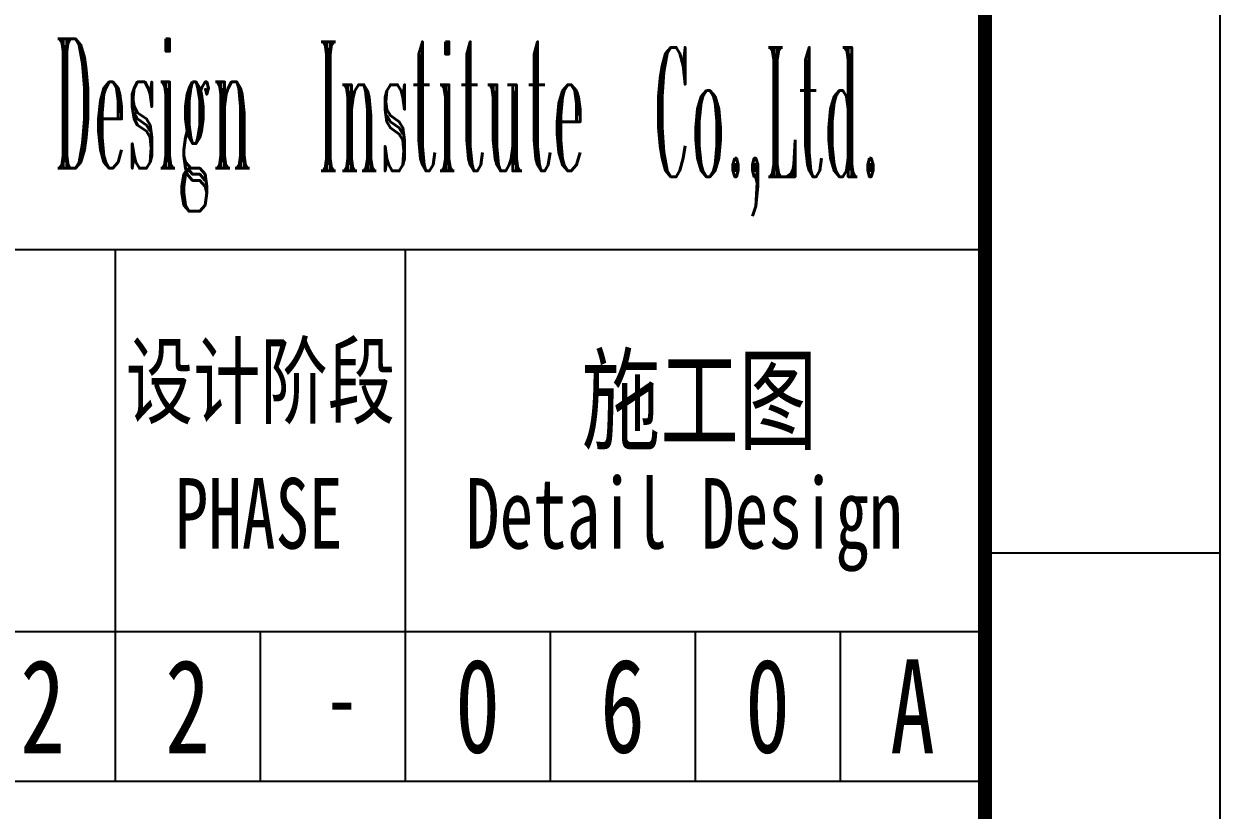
# Model space of a CAD drawing. Header units: millimetres. Extents: x 0 to 594, y 0 to 420.
# Drawn here: x 543.1 to 594, y 59 to 92.5 of the extents above; entities that cross this region are included whole.
import ezdxf
from ezdxf.enums import TextEntityAlignment as Align

# ---------------------------------------------------------------- set-up
doc = ezdxf.new("R2010")
doc.units = ezdxf.units.MM
for name, color, linetype in [('GPDRAW', 1, 'Continuous'), ('sign', 7, 'Continuous'), ('TITLE', 1, 'Continuous')]:
    doc.layers.add(name, color=color, linetype=linetype)
doc.styles.add('ECL', font='SIMFANG_2312.TTF', dxfattribs={"width": 0.7, "height": 3})
doc.styles.add('LXL', font='SIMFANG_2312.TTF', dxfattribs={"width": 0.7, "height": 3})
doc.styles.add('ROMANT', font='ROMANT.SHX', dxfattribs={"width": 0.6})

# ---------------------------------------------------------------- blocks, each defined once
blk = doc.blocks.new('*U34')
at = {"layer": 'TITLE', "color": 1, "style": 'ROMANT', "width": 0.32}
for s, p in [('Design', (57.135, 6.222)), ('Institute', (69.813, 6.102)), ('Co.,Ltd.', (83.212, 5.86))]:
    blk.add_text(s, height=5.5, dxfattribs=at).set_placement(p, align=Align.MIDDLE_CENTER)
blk = doc.blocks.new('XXDAFRAM-CH-HENG-A2')
at = {"color": 1}
blk.add_line((584, 70), (594, 70), dxfattribs=at)
at = {"linetype": 'Continuous'}
for p, q in [((547, 66.642), (547, 60.278)), ((553.167, 66.642), (553.167, 60.278)), ((559.333, 66.642), (559.333, 60.278)), ((565.5, 66.642), (565.5, 60.278)), ((571.667, 66.642), (571.667, 60.278)), ((577.833, 66.642), (577.833, 60.278))]:
    blk.add_line(p, q, dxfattribs=at)
at = {"color": 1}
blk.add_lwpolyline([(0, 0), (594, 0), (594, 420), (0, 420)], close=True, dxfattribs=at)
at = {"color": 1, "const_width": 0.6}
blk.add_lwpolyline([(25, 10), (584, 10), (584, 410), (25, 410)], close=True, dxfattribs=at)
at = {"layer": 'GPDRAW'}
for p, q in [((584, 122.267), (584, 10)), ((584, 82.889), (399, 82.889)), ((547, 82.889), (547, 66.642)), ((559.333, 82.889), (559.333, 66.642)), ((399, 66.642), (584, 66.642))]:
    blk.add_line(p, q, dxfattribs=at)
at = {"layer": 'GPDRAW', "color": 3, "linetype": 'Continuous'}
blk.add_line((399, 66.642), (584, 66.642), dxfattribs=at)
at = {"layer": 'sign', "color": 1, "linetype": 'Continuous'}
blk.add_line((399, 60.278), (584, 60.278), dxfattribs=at)
blk.add_blockref('*U34', (491.5, 82.889))
at = {"linetype": 'Continuous', "style": 'ECL', "width": 0.7}
for tag, height, p in [('DESIGNSTATUS', 3.5, (571.853, 76.574)), ('ENDESIGNSTATUS', 3.5, (571.89, 70.889)), ('V', 4, (531.583, 63.46)), ('O', 4, (537.75, 63.46)), ('L', 4, (543.917, 63.46)), ('N', 4, (550.083, 63.46)), ('D', 4, (562.417, 63.46)), ('W', 4, (568.583, 63.46)), ('G', 4, (574.75, 63.46)), ('VEREN40', 4, (580.917, 63.46)), ('DWGNAME1', 5, (522.116, 48.707)), ('DWGNAME', 5, (521.928, 42.355)), ('DWGENAME1', 5, (521.928, 42.132)), ('DWGENAME', 5, (521.928, 35.7)), ('DWGNAME2', 5, (521.928, 35.057)), ('DWGENAME2', 5, (522.272, 28.907)), ('DWGNO', 4, (511.81, 15.139)), ('VEREN40', 4, (578.739, 15.139))]:
    blk.add_attdef(tag, text='', height=height, dxfattribs=at).set_placement(p, align=Align.MIDDLE)
at = {"style": 'ECL', "width": 0.7, "flags": 1}
for p in [(450.389, 48.278), (450.389, 40.278), (450.389, 32.278), (450.389, 24.278)]:
    blk.add_attdef('DATE', text='', height=5, dxfattribs=at).set_placement(p, align=Align.MIDDLE)
for tag, p in [('SJ1', (419.556, 44.278)), ('JH', (419.556, 36.278)), ('SH1', (419.556, 28.278)), ('PZ', (419.556, 20.278)), ('BL', (419.556, 10))]:
    blk.add_attdef(tag, p, '', height=5, dxfattribs=at)
at = {"layer": 'GPDRAW', "style": 'LXL', "width": 0.7}
for s, p in [('设计阶段', (547.453, 75.802)), ('PHASE', (549.534, 70.175))]:
    blk.add_text(s, height=3, dxfattribs=at).set_placement(p)
at = {"layer": 'GPDRAW', "color": 5, "style": 'LXL', "width": 0.7}
blk.add_text('Detail Design', height=3, dxfattribs=at).set_placement((561.923, 70.175))
at = {"layer": 'GPDRAW', "color": 0, "style": 'LXL', "width": 0.7}
blk.add_text('-', height=3, dxfattribs=at).set_placement((555.928, 62.322))

msp = doc.modelspace()

# ---------------------------------------------------------------- block references
ref = msp.add_blockref('XXDAFRAM-CH-HENG-A2', (0, 0))
ref.add_attrib('DESIGNSTATUS', '施工图', dxfattribs={"linetype": 'Continuous', "height": 3.5, "style": 'ECL', "width": 0.7}).set_placement((571.853, 76.574), align=Align.MIDDLE)
ref.add_attrib('L', '2', dxfattribs={"linetype": 'Continuous', "height": 4, "style": 'ECL', "width": 0.7}).set_placement((543.917, 63.46), align=Align.MIDDLE)
ref.add_attrib('N', '2', dxfattribs={"linetype": 'Continuous', "height": 4, "style": 'ECL', "width": 0.7}).set_placement((550.083, 63.46), align=Align.MIDDLE)
ref.add_attrib('D', '0', dxfattribs={"linetype": 'Continuous', "height": 4, "style": 'ECL', "width": 0.7}).set_placement((562.417, 63.46), align=Align.MIDDLE)
ref.add_attrib('W', '6', dxfattribs={"linetype": 'Continuous', "height": 4, "style": 'ECL', "width": 0.7}).set_placement((568.583, 63.46), align=Align.MIDDLE)
ref.add_attrib('G', '0', dxfattribs={"linetype": 'Continuous', "height": 4, "style": 'ECL', "width": 0.7}).set_placement((574.75, 63.46), align=Align.MIDDLE)
ref.add_attrib('VEREN40', 'A', dxfattribs={"linetype": 'Continuous', "height": 4, "style": 'ECL', "width": 0.7}).set_placement((580.917, 63.46), align=Align.MIDDLE)

doc.saveas('drawing.dxf')
